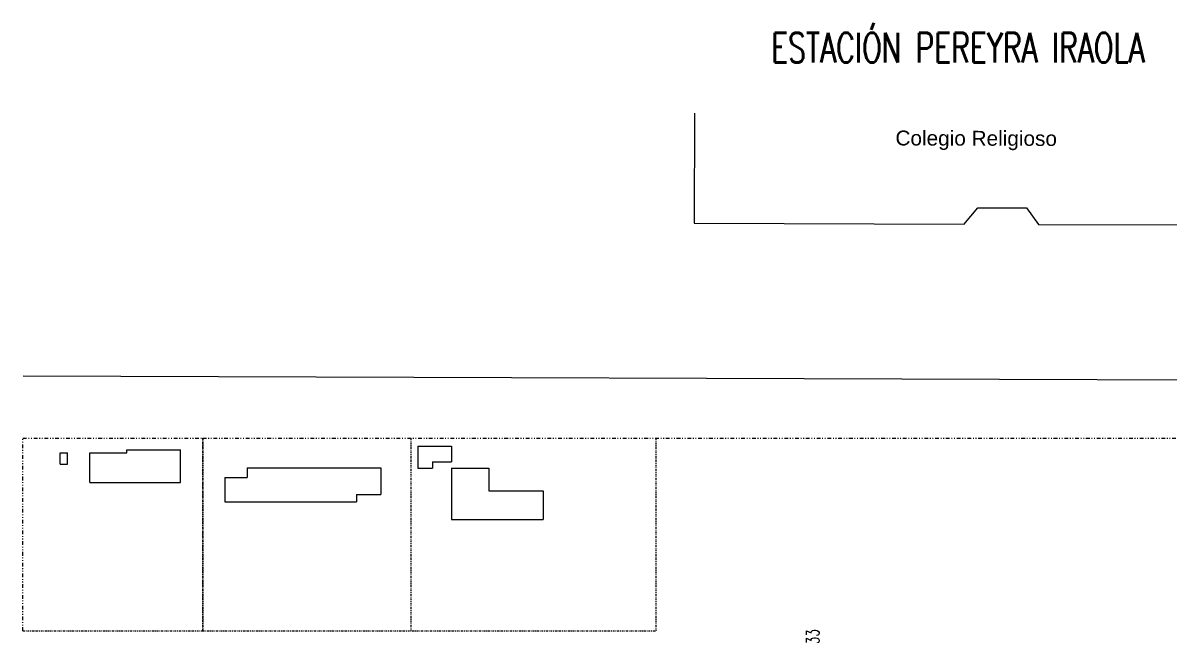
# Model space of a CAD drawing. Header units: millimetres. Extents: x 1283 to 1827, y 1193 to 1380.
# Drawn here: x 1429.9 to 1584.2, y 1297.2 to 1379.7 of the extents above; entities that cross this region are included whole.
import ezdxf

# ---------------------------------------------------------------- set-up
doc = ezdxf.new("R2010")
doc.units = ezdxf.units.MM
doc.linetypes.add('DASHDOT2', pattern=[0.5, 0.25, -0.125, 0, -0.125])
doc.linetypes.add('DIVIDE', pattern=[1.25, 0.5, -0.25, 0, -0.25, 0, -0.25])
for name, color, linetype in [('CALLES', 8, 'Continuous'), ('EDIFICIOS', 8, 'Continuous'), ('LIMITE', 8, 'DASHDOT2'), ('LINEA_02', 8, 'Continuous'), ('TEXT-03', 7, 'Continuous'), ('Textos catenaria', 7, 'Continuous'), ('TITULOS', 8, 'DIVIDE')]:
    doc.layers.add(name, color=color, linetype=linetype)
doc.styles.add('ROMANS', font='arial.ttf', dxfattribs={"width": 0.7})
doc.styles.add('SIMPLEX', font='simplex.shx', dxfattribs={"width": 0.75})
doc.linetypes.add('LMT_LINE', pattern='A,0.5,-0.2,["LMT",Standard,S=0.1,R=0,X=-0.1,Y=-0.05],-0.25', length=0.95)

msp = doc.modelspace()

# ---------------------------------------------------------------- linework, layer by layer
at = {"color": 8, "linetype": 'LMT_LINE', "ltscale": 10}
msp.add_line((1429.934, 1332.096), (1690.871, 1331.227), dxfattribs=at)
at = {"layer": 'CALLES'}
for p, q in [((1520.323, 1367.501), (1520.274, 1352.665)), ((1520.274, 1352.665), (1556.625, 1352.544)), ((1566.621, 1352.511), (1602.493, 1352.391))]:
    msp.add_line(p, q, dxfattribs=at)
at = {"layer": 'EDIFICIOS'}
for p, q in [((1483.057, 1322.612), (1483.057, 1319.662)), ((1483.057, 1322.612), (1487.607, 1322.612)), ((1487.607, 1322.612), (1487.607, 1320.512)), ((1434.906, 1320.212), (1434.906, 1321.712)), ((1434.906, 1321.712), (1435.906, 1321.712)), ((1435.906, 1320.212), (1435.906, 1321.712)), ((1438.906, 1317.712), (1438.906, 1321.712)), ((1438.906, 1321.712), (1443.906, 1321.712)), ((1443.906, 1322.112), (1451.106, 1322.112)), ((1443.906, 1321.712), (1443.906, 1322.112)), ((1451.106, 1317.712), (1451.106, 1322.112)), ((1434.906, 1320.212), (1435.906, 1320.212)), ((1460.107, 1319.716), (1460.107, 1318.416)), ((1460.107, 1319.716), (1478.107, 1319.716)), ((1478.107, 1319.716), (1478.107, 1316.116)), ((1483.057, 1319.662), (1485.057, 1319.662)), ((1485.057, 1320.512), (1485.057, 1319.662)), ((1485.057, 1320.512), (1487.607, 1320.512)), ((1487.607, 1319.666), (1492.607, 1319.666)), ((1487.607, 1319.666), (1487.607, 1312.716)), ((1492.607, 1319.666), (1492.607, 1316.616)), ((1438.906, 1317.712), (1451.106, 1317.712)), ((1457.107, 1318.416), (1457.107, 1315.116)), ((1457.107, 1318.416), (1460.107, 1318.416)), ((1474.807, 1316.116), (1478.107, 1316.116)), ((1474.807, 1316.116), (1474.807, 1315.116)), ((1492.607, 1316.616), (1499.957, 1316.616)), ((1499.957, 1316.616), (1499.957, 1312.716)), ((1457.107, 1315.116), (1474.807, 1315.116)), ((1487.607, 1312.716), (1499.957, 1312.716))]:
    msp.add_line(p, q, dxfattribs=at)
at = {"layer": 'LIMITE'}
for p, q in [((1454.106, 1297.712), (1454.106, 1323.712)), ((1454.107, 1323.712), (1454.107, 1297.712)), ((1482.107, 1323.712), (1482.107, 1297.712)), ((1515.107, 1323.712), (1515.107, 1297.712)), ((1429.906, 1297.712), (1454.106, 1297.712)), ((1454.107, 1297.712), (1515.107, 1297.712))]:
    msp.add_line(p, q, dxfattribs=at)
at = {"layer": 'LINEA_02'}
for p, q in [((1556.565, 1352.472), (1558.464, 1354.757)), ((1558.464, 1354.757), (1565.021, 1354.735)), ((1565.021, 1354.735), (1566.621, 1352.511))]:
    msp.add_line(p, q, dxfattribs=at)
at = {"layer": 'TITULOS'}
for p, q in [((1429.906, 1297.712), (1429.906, 1323.712)), ((1429.906, 1323.712), (1454.106, 1323.712)), ((1454.107, 1323.712), (1689.906, 1323.712))]:
    msp.add_line(p, q, dxfattribs=at)

# ---------------------------------------------------------------- texts
at = {"layer": 'TEXT-03', "style": 'ROMANS'}
msp.add_text('Colegio Religioso', height=2, rotation=359.80933, dxfattribs=at).set_placement((1547.359, 1363.15))
at = {"layer": 'Textos catenaria', "style": 'SIMPLEX', "width": 0.7}
msp.add_text('ESTACIÓN PEREYRA IRAOLA', height=4, dxfattribs=at).set_placement((1530.635, 1374.325))
msp.add_text('X-36-33', height=1.7, rotation=90.37693, dxfattribs=at).set_placement((1537.12, 1290.216))

doc.saveas('drawing.dxf')
